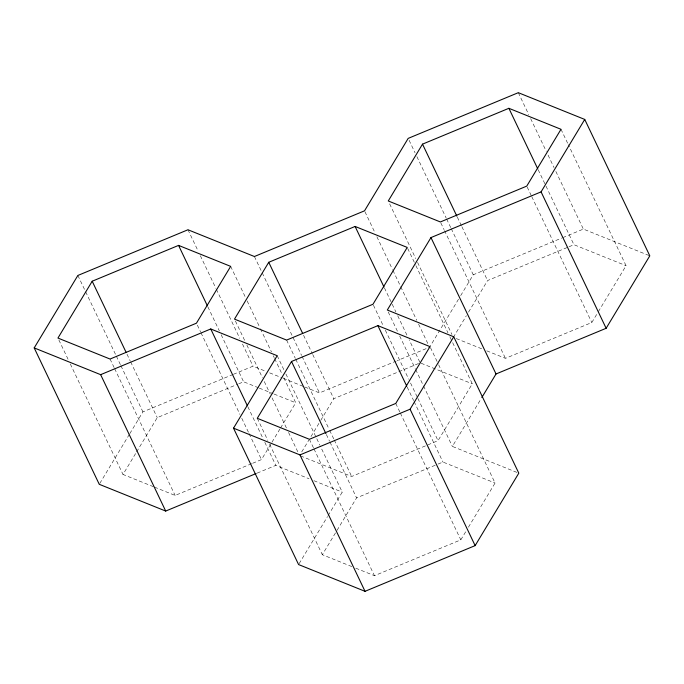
<?xml version="1.0" encoding="UTF-8"?>
<svg xmlns="http://www.w3.org/2000/svg" width="684" height="684" viewBox="0 0 684 684"><rect width="100%" height="100%" fill="white"/><g stroke="black" fill="none" stroke-linecap="round" stroke-linejoin="round"><path stroke-width="0.51" stroke-dasharray="3.42 2.56" d="M99.804 483.4L129.276 434.502M129.823 433.596L142.922 411.862L232.389 374.738M153.49 486.726L123 474.457L136.048 452.808M136.595 451.902L157.252 417.633L237.724 384.237M252.653 463.265L261.485 459.597L279.97 428.928M280.508 428.03L295.736 402.773L283.817 377.799M301.729 451.902L308.8 440.18M310.972 436.572L320.215 421.241M320.753 420.335L333.801 398.687L420.164 362.845L409.169 339.794M299.139 563.659L327.516 516.565M328.063 515.659L342.257 492.121L320.266 446.011M458.511 299.233L429.586 347.224L397.139 360.69M460.691 295.608L473.251 274.78L561.726 238.058M351.832 566.583L322.335 554.707L336.468 531.263M337.015 530.356L356.586 497.884L437.059 464.487M453.33 337.374L466.377 315.726M468.549 312.118L487.572 280.551L568.053 247.155M300.541 455.912L351.67 476.491L438.034 440.658L472.285 383.827L452.124 341.564M516.847 472.387L452.363 446.421L481.288 398.43M355.766 568.173L374.447 575.697L460.811 539.856L466.249 530.835M468.42 527.227L495.062 483.032L438.709 364.88M486.76 350.832L505.442 358.356L591.805 322.515L597.79 312.588M598.329 311.69L626.057 265.691L568.327 144.657M233.372 374.328L253.029 366.171L265.734 371.284M562.71 237.656L583.358 229.089L649.8 255.833M238.707 383.827L243.615 381.792L258.364 387.725M569.037 246.744L573.944 244.71L626.057 265.691M304.816 387.016L319.479 392.915L396.156 361.101M154.473 487.119L175.121 495.438L251.669 463.666M257.133 473.114L275.814 465.368L309.031 478.74M438.042 464.085L442.95 462.042L495.062 483.032M456.279 338.563L481.844 348.849M421.147 363.247L472.285 383.827M269.641 372.857L282.347 377.97M283.321 378.363L303.841 386.622M259.347 388.127L273.113 393.668M274.096 394.061L295.736 402.773M313.922 480.707L342.257 492.121M561 129.293L567.865 143.7M518.301 92.682L528.835 114.775M530.664 118.623L546.242 151.275M548.081 155.123L554.031 167.606M555.87 171.453L583.358 229.089M538.205 169.786L545.533 185.15M545.994 186.116L573.944 244.71M527.21 187.074L531.331 195.718M531.784 196.684L591.805 322.515M457.339 217.153L461.461 225.797M461.922 226.755L487.572 280.551M409.109 140.297L415.06 152.788M416.898 156.627L446.216 218.102M446.678 219.068L450.799 227.712M451.26 228.67L473.251 274.78M440.838 222.916L444.053 229.636M444.506 230.602L505.442 358.356M389.641 203.849L415.761 258.603M417.591 262.451L451.953 334.493M407.681 248.395L415.47 264.717M415.932 265.683L448.003 332.92M449.833 336.759L451.662 340.606M430.458 347.592L438.247 363.922M364.982 211.783L375.063 232.919M376.893 236.758L392.471 269.419M392.932 270.377L400.26 285.75M400.721 286.707L416.753 320.326M418.591 324.173L428.21 344.343M384.434 287.921L391.761 303.294M392.223 304.252L395.882 311.938M397.72 315.777L407.339 335.955M388.221 311.947L397.84 332.116M399.67 335.955L415.248 368.616M415.71 369.574L423.037 384.947M423.499 385.904L452.363 446.421M373.43 305.218L383.057 325.387M385.349 330.192L408.716 379.175M410.545 383.023L417.42 397.43M417.873 398.387L438.034 440.658M407.211 387.118L413.623 400.567M414.085 401.534L442.95 462.042M395.754 403.449L399.875 412.101M400.337 413.059L460.811 539.856M303.568 335.288L312.272 353.543M312.725 354.5L333.801 398.687M254.414 256.517L261.75 271.89M262.203 272.848L301.61 355.458M302.063 356.415L319.479 392.915M286.613 340.093L295.317 358.348M295.77 359.305L329.218 429.424M329.679 430.39L333.801 439.034M334.262 439.992L351.67 476.491M326.345 434.485L329.551 441.214M330.013 442.172L356.586 497.884M277.191 355.714L284.065 370.129M285.903 373.968L319.804 445.053M230.67 266.375L245.334 297.113M247.163 300.951L259.997 327.85M260.45 328.807L271.445 351.867M273.284 355.706L274.198 357.629M274.66 358.587L281.988 373.96M309.39 439.29L313.511 447.934M313.973 448.901L374.447 575.697M235.416 321.035L245.034 341.205M246.864 345.044L262.442 377.705M264.272 381.552L270.231 394.035M272.061 397.874L286.724 428.62M288.562 432.459L298.634 453.595M187.972 229.764L198.052 250.9M200.344 255.705L215.922 288.366M216.375 289.323L239.742 338.315M242.495 344.078L253.029 366.171M207.876 306.868L219.333 330.876M221.163 334.724L243.615 381.792M257.278 418.309L267.812 440.402M269.641 444.241L322.335 554.707M247.864 406.775L262.981 438.47M264.819 442.309L275.814 465.368M197.343 325.114L200.549 331.843M201.002 332.8L239.947 414.453M241.785 418.292L248.651 432.698M249.113 433.665L261.485 459.597M127.01 354.235L130.216 360.955M130.678 361.921L157.252 417.633M77.865 275.464L85.192 290.828M85.654 291.794L115.895 355.193M116.348 356.15L120.478 364.794M120.931 365.752L142.922 411.862M110.056 359.04L114.185 367.684M114.638 368.642L175.121 495.438M58.858 339.974L68.485 360.143M70.315 363.991L123 474.457"/><path stroke-width="1.03" d="M256.149 473.525L165.699 511.059L99.257 484.306L34.2 347.908L77.865 275.464L187.972 229.764L254.414 256.517L364.521 210.826L408.186 138.382L518.301 92.682L584.743 119.435L649.8 255.833L606.135 328.286L496.028 373.977L481.835 397.524M92.195 281.227L57.943 338.058L110.056 359.04L196.428 323.199L230.67 266.375L178.558 245.394L92.195 281.227L126.095 352.311M268.744 262.288L234.492 319.112L286.613 340.093L372.977 304.252L407.228 247.428L355.107 226.447L268.744 262.288L302.644 333.373M584.743 119.435L541.078 191.879L430.971 237.579L387.306 310.023L453.749 336.776L518.805 473.174L475.141 545.618L365.034 591.318L298.592 564.565L233.526 428.167L277.191 355.714L210.749 328.97L100.642 374.661L34.2 347.908M291.521 361.485L257.278 418.309L309.39 439.29L395.754 403.449L430.005 346.626L377.884 325.644L291.521 361.485L325.883 433.528M422.515 144.144L388.264 200.968L440.385 221.958L526.748 186.116L561 129.293L508.879 108.303L422.515 144.144L456.878 216.187M233.526 428.167L299.977 454.911L410.084 409.22L453.749 336.776M508.879 108.303L537.744 168.82M541.078 191.879L606.135 328.286M430.971 237.579L496.028 373.977M355.107 226.447L383.972 286.964M377.884 325.644L406.749 386.161M410.084 409.22L475.141 545.618M299.977 454.911L365.034 591.318M178.558 245.394L207.423 305.902M210.749 328.97L247.403 405.809M100.642 374.661L165.699 511.059"/></g></svg>
